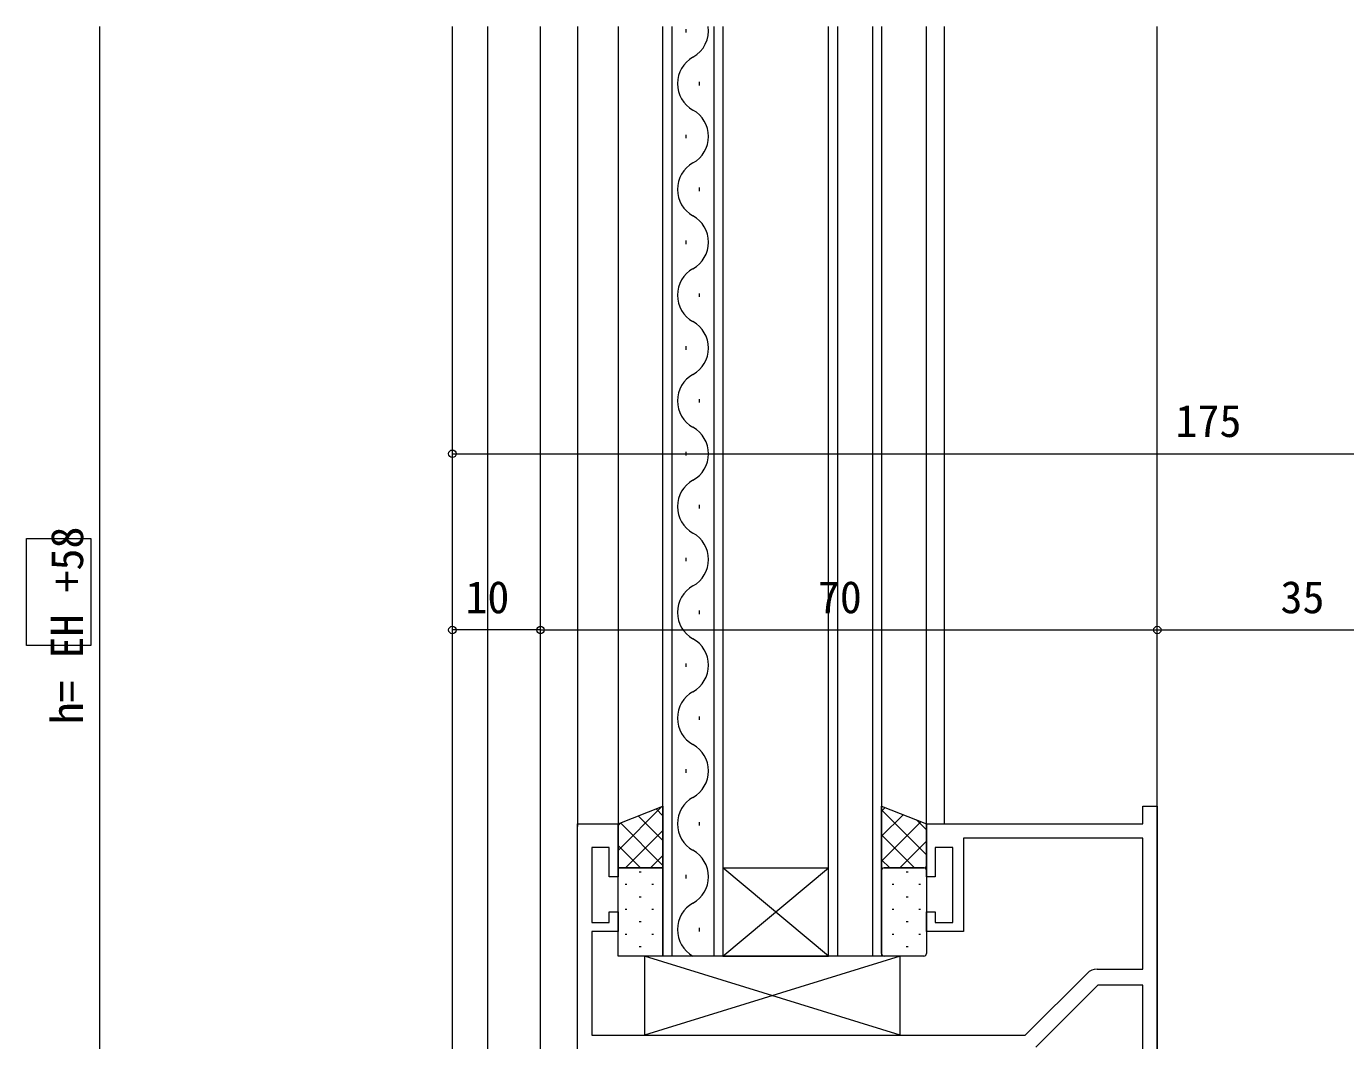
# Model space of a CAD drawing. Units: millimetres, scale not verified. Extents: x -594 to 539, y -420 to 386.
# Drawn here: x 199.8 to 349.5, y 13.4 to 128.5 of the extents above; entities that cross this region are included whole.
import ezdxf
from ezdxf.enums import TextEntityAlignment as Align

# ---------------------------------------------------------------- set-up
doc = ezdxf.new("R2010")
doc.units = ezdxf.units.MM
doc.header["$LTSCALE"] = 2
for name, color, linetype, lineweight in [('0-3_YKK_11', 7, 'Continuous', 9), ('0-4_YKK_12', 2, 'Continuous', 9), ('0-5_YKK_13', 4, 'Continuous', 9), ('0-6_YKK_D', 6, 'Continuous', 9)]:
    doc.layers.add(name, color=color, linetype=linetype, lineweight=lineweight)
doc.styles.add('ＭＳ ゴシック', font='')
doc.styles.get('ＭＳ ゴシック').set_extended_font_data('MS Gothic')

msp = doc.modelspace()

# ---------------------------------------------------------------- linework, layer by layer
at = {"layer": '0-3_YKK_11'}
for p, q in [((326.483, 40), (328.113, 40)), ((326.483, 38), (326.483, 40)), ((328.113, 40), (328.113, -10)), ((262.313, 38), (266.913, 38)), ((262.313, 10), (262.313, 38)), ((266.913, 38), (266.913, 32)), ((301.913, 38), (326.483, 38)), ((301.913, 32), (301.913, 38)), ((306.113, 36.37), (306.113, 25.8)), ((326.483, 36.37), (306.113, 36.37)), ((326.483, 21.5), (326.483, 36.37)), ((263.943, 35.3), (263.943, 26.8)), ((265.913, 35.3), (263.943, 35.3)), ((265.913, 32), (265.913, 35.3)), ((302.913, 35.3), (302.913, 32)), ((304.913, 35.3), (302.913, 35.3)), ((304.913, 26.8), (304.913, 35.3)), ((266.913, 32), (265.913, 32)), ((302.913, 32), (301.913, 32)), ((265.913, 28), (266.913, 28)), ((265.913, 26.8), (265.913, 28)), ((266.913, 28), (266.913, 25.8)), ((301.913, 28), (302.913, 28)), ((301.913, 25.8), (301.913, 28)), ((302.913, 28), (302.913, 26.8)), ((263.943, 26.8), (265.913, 26.8)), ((263.943, 25.8), (263.943, 14)), ((266.913, 25.8), (263.943, 25.8)), ((306.113, 25.8), (301.913, 25.8)), ((302.913, 26.8), (304.913, 26.8)), ((313.113, 14), (320.144, 21.031)), ((321.276, 21.5), (326.483, 21.5)), ((321.359, 19.7), (314.327, 12.669)), ((326.483, 19.7), (321.359, 19.7)), ((326.483, -8.37), (326.483, 19.7)), ((263.943, 14), (313.113, 14))]:
    msp.add_line(p, q, dxfattribs=at)
msp.add_arc((321.276, 19.9), 1.6, 89.99998, 134.99998, dxfattribs=at)
at = {"layer": '0-4_YKK_12'}
for p, q in [((248.113, -63), (248.113, 128.5)), ((252.113, 128.5), (252.113, -4.058)), ((258.113, -15), (258.113, 128.5)), ((262.313, 128.5), (262.313, 37.7)), ((266.913, 128.5), (266.913, 37.5)), ((272.013, 23), (272.013, 128.5)), ((273.013, 128.5), (273.013, 23)), ((274.653, 127.8), (274.653, 128.2)), ((277.813, 23), (277.813, 128.5)), ((278.813, 128.5), (278.813, 23)), ((290.813, 23), (290.813, 128.5)), ((291.813, 128.5), (291.813, 23)), ((295.813, 23), (295.813, 128.5)), ((296.813, 128.5), (296.813, 23)), ((301.913, 37.7), (301.913, 128.5)), ((303.913, 128.5), (303.913, 38)), ((328.113, -63), (328.113, 128.5)), ((276.173, 121.8), (276.173, 122.2)), ((274.653, 115.8), (274.653, 116.2)), ((276.173, 109.8), (276.173, 110.2)), ((274.653, 103.8), (274.653, 104.2)), ((276.173, 97.8), (276.173, 98.2)), ((274.653, 91.8), (274.653, 92.2)), ((276.173, 85.8), (276.173, 86.2)), ((274.653, 79.8), (274.653, 80.2)), ((276.173, 73.8), (276.173, 74.2)), ((274.653, 67.8), (274.653, 68.2)), ((276.173, 61.8), (276.173, 62.2)), ((274.653, 55.8), (274.653, 56.2)), ((276.173, 49.8), (276.173, 50.2)), ((274.653, 43.8), (274.653, 44.2)), ((276.173, 37.8), (276.173, 38.2)), ((290.813, 23), (278.813, 33)), ((278.813, 23), (290.813, 33)), ((278.813, 33), (290.813, 33)), ((274.653, 31.8), (274.653, 32.2)), ((276.173, 25.8), (276.173, 26.2)), ((278.813, 23), (272.013, 23)), ((278.813, 23), (290.813, 23)), ((296.813, 23), (290.813, 23))]:
    msp.add_line(p, q, dxfattribs=at)
for centre, start, end in [((273.736, 128), 299.20253, 8.36526), ((277.09, 122), 119.20253, 240.79745), ((273.736, 116), 299.20253, 60.79745), ((277.09, 110), 119.20253, 240.79745), ((273.736, 104), 299.20253, 60.79745), ((277.09, 98), 119.20253, 240.79745), ((273.736, 92), 299.20253, 60.79745), ((277.09, 86), 119.20253, 240.79745), ((273.736, 80), 299.20253, 60.79745), ((277.09, 74), 119.20253, 240.79745), ((273.736, 68), 299.20253, 60.79745), ((277.09, 62), 119.20253, 240.79745), ((273.736, 56), 299.20253, 60.79745), ((277.09, 50), 119.20253, 240.79745), ((273.736, 44), 299.20253, 60.79745), ((277.09, 38), 119.20253, 240.79745), ((273.736, 32), 299.20253, 60.79745), ((277.09, 26), 119.20253, 240.79745)]:
    msp.add_arc(centre, 3.437, start, end, dxfattribs=at)
at = {"layer": '0-5_YKK_13'}
for p, q in [((266.913, 38), (272.013, 40)), ((266.913, 34.977), (271.886, 39.95)), ((272.013, 38.927), (271.242, 39.698)), ((272.013, 40), (272.013, 33)), ((296.813, 32.7), (296.813, 40)), ((296.813, 40), (301.913, 38)), ((296.813, 39.421), (297.229, 39.837)), ((301.913, 34.483), (296.813, 39.583)), ((296.813, 36.593), (299.26, 39.04)), ((266.913, 37.806), (267.233, 38.126)), ((266.913, 33), (266.913, 38)), ((272.013, 33.27), (267.179, 38.104)), ((272.013, 36.099), (269.211, 38.901)), ((296.813, 33.764), (301.292, 38.244)), ((301.913, 37.311), (300.78, 38.444)), ((301.913, 38), (301.913, 32.7)), ((267.764, 33), (272.013, 37.249)), ((300.568, 33), (296.813, 36.755)), ((298.877, 33), (301.913, 36.036)), ((269.455, 33), (266.913, 35.542)), ((266.913, 23), (266.913, 33)), ((266.913, 33), (272.013, 33)), ((272.013, 33), (266.913, 33)), ((270.593, 33), (272.013, 34.42)), ((272.013, 33), (272.013, 23)), ((297.739, 33), (296.813, 33.926)), ((301.613, 33), (297.113, 33)), ((297.113, 33), (301.613, 33)), ((301.694, 32.989), (301.913, 33.208)), ((269.323, 32.56), (269.523, 32.56)), ((296.813, 23.3), (296.813, 32.7)), ((299.623, 32.56), (299.823, 32.56)), ((301.913, 32.7), (301.913, 23.3)), ((267.708, 31.145), (267.908, 31.145)), ((270.738, 31.145), (270.938, 31.145)), ((298.008, 31.145), (298.208, 31.145)), ((301.038, 31.145), (301.238, 31.145)), ((269.323, 29.73), (269.523, 29.73)), ((299.623, 29.73), (299.823, 29.73)), ((267.708, 28.315), (267.908, 28.315)), ((270.738, 28.315), (270.938, 28.315)), ((298.008, 28.315), (298.208, 28.315)), ((301.038, 28.315), (301.238, 28.315)), ((267.708, 25.485), (267.908, 25.485)), ((269.323, 26.9), (269.523, 26.9)), ((270.738, 25.485), (270.938, 25.485)), ((298.008, 25.485), (298.208, 25.485)), ((299.623, 26.9), (299.823, 26.9)), ((301.038, 25.485), (301.238, 25.485)), ((269.323, 24.07), (269.523, 24.07)), ((299.623, 24.07), (299.823, 24.07)), ((272.013, 23), (266.913, 23)), ((269.913, 23), (269.913, 14)), ((298.913, 23), (269.913, 23)), ((298.913, 23), (269.913, 14)), ((298.913, 14), (269.913, 23)), ((301.613, 23), (297.113, 23)), ((298.913, 14), (298.913, 23)), ((269.913, 14), (298.913, 14))]:
    msp.add_line(p, q, dxfattribs=at)
for centre, start, end in [((297.113, 32.7), 90, 180), ((297.113, 32.7), 90, 180), ((301.613, 32.7), 0, 90), ((301.613, 32.7), 0, 90), ((297.113, 23.3), 180, 270), ((301.613, 23.3), 270, 0)]:
    msp.add_arc(centre, 0.3, start, end, dxfattribs=at)
at = {"layer": '0-6_YKK_D'}
for p, q in [((208.113, 4), (208.113, 128.5)), ((248.113, 42), (248.113, 81)), ((248.113, 80), (423.113, 80)), ((199.774, 70.389), (207.071, 70.389)), ((199.774, 58.255), (199.774, 70.389)), ((207.071, 70.389), (207.071, 58.255)), ((248.113, 42), (248.113, 61)), ((258.113, 60), (248.113, 60)), ((258.113, 42), (258.113, 61)), ((258.113, 42), (258.113, 61)), ((258.113, 60), (328.113, 60)), ((328.113, 42), (328.113, 61)), ((328.113, 42), (328.113, 61)), ((328.113, 60), (363.113, 60)), ((207.071, 58.255), (199.774, 58.255))]:
    msp.add_line(p, q, dxfattribs=at)
for centre in [(248.113, 80), (248.113, 60), (258.113, 60), (258.113, 60), (328.113, 60), (328.113, 60)]:
    msp.add_circle(centre, 0.425, dxfattribs=at)

# ---------------------------------------------------------------- texts
at = {"layer": '0-6_YKK_D', "color": 4, "style": 'ＭＳ ゴシック'}
for s, p in [('175', (330.173, 80.8)), ('10', (249.593, 60.8)), ('70', (289.593, 60.8)), ('35', (342.093, 60.8))]:
    msp.add_text(s, height=3.666, dxfattribs=at).set_placement(p, align=Align.BOTTOM_LEFT)
msp.add_text('h= EH +58', height=3.666, rotation=90, dxfattribs=at).set_placement((207.313, 49.29), align=Align.BOTTOM_LEFT)

doc.saveas('drawing.dxf')
